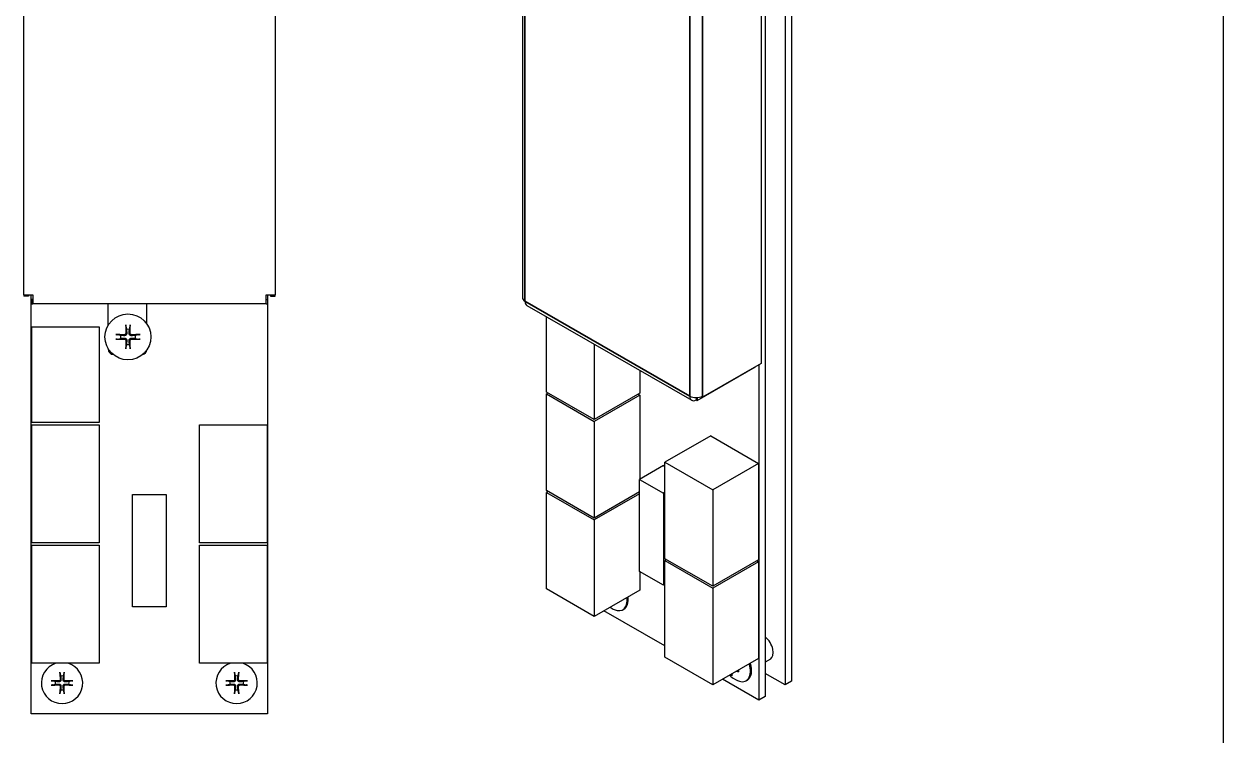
# Model space of a CAD drawing. Header units: millimetres. Extents: x 75184266 to 76346726, y -35850126 to -33679385.
# Drawn here: x 75482780 to 75528203, y -35662461 to -35635504 of the extents above; entities that cross this region are included whole.
import ezdxf

# ---------------------------------------------------------------- set-up
doc = ezdxf.new("R2010")
doc.units = ezdxf.units.MM
doc.header["$LTSCALE"] = 50
doc.header["$MEASUREMENT"] = 0
doc.layers.add('PARKING', color=7, linetype='CONTINUOUS')
doc.layers.add('가시적인 것(ISO)', color=7, linetype='CONTINUOUS', lineweight=25)
doc.layers.add('가시적인 좁은 것(ISO)', color=7, linetype='CONTINUOUS', lineweight=35, true_color=0xc0c0c0)

msp = doc.modelspace()

# ---------------------------------------------------------------- linework, layer by layer
at = {"layer": 'PARKING', "color": 3}
msp.add_line((75528203.1, -35522254.9), (75528203.1, -35756542.3), dxfattribs=at)
at = {"layer": '가시적인 것(ISO)'}
for p, q in [((75511618.2, -35617837.2), (75511618.2, -35660560.6)), ((75511859.5, -35617698.2), (75511859.5, -35660421.7)), ((75510864.1, -35618271.5), (75510864.1, -35660994.9)), ((75482779.7, -35645778), (75482779.7, -35625322.7)), ((75492292.8, -35625322.7), (75492292.8, -35645778)), ((75501659.5, -35629155.4), (75501659.5, -35645878.6)), ((75510703.3, -35631572.5), (75510703.3, -35648377.4)), ((75482779.7, -35645778), (75483120.9, -35645778)), ((75482779.7, -35645778), (75482779.7, -35645828)), ((75482950.3, -35645828), (75482779.7, -35645828)), ((75482950.3, -35645778), (75482950.3, -35645828)), ((75483049.6, -35661658.1), (75483049.6, -35645778)), ((75483120.9, -35645948.6), (75483071, -35645948.6)), ((75483071, -35645948.6), (75483071, -35646119.3)), ((75483120.9, -35645778), (75483120.9, -35646119.3)), ((75491951.5, -35646119.3), (75491951.5, -35645778)), ((75491951.5, -35645778), (75492292.8, -35645778)), ((75491951.5, -35645948.6), (75492001.5, -35645948.6)), ((75492001.5, -35645948.6), (75492001.5, -35646119.3)), ((75492008.2, -35645778), (75492008.2, -35661658.1)), ((75492122.1, -35645778), (75492122.1, -35645828)), ((75492122.1, -35645828), (75492292.8, -35645828)), ((75492292.8, -35645828), (75492292.8, -35645778)), ((75483071, -35646119.3), (75483120.9, -35646119.3)), ((75491951.5, -35646119.3), (75483120.9, -35646119.3)), ((75485971.8, -35646289.9), (75485971.8, -35646119.3)), ((75485971.8, -35646921.2), (75485971.8, -35646289.9)), ((75487436.9, -35646289.9), (75487436.9, -35646119.3)), ((75487436.9, -35646877.3), (75487436.9, -35646289.9)), ((75491951.5, -35646119.3), (75492001.5, -35646119.3)), ((75501830.4, -35646174.3), (75508074.6, -35649770.1)), ((75502568.7, -35649460.6), (75502568.7, -35646599.5)), ((75483071, -35650609.2), (75483071, -35646983.1)), ((75483071, -35646983.1), (75485630.5, -35646983.1)), ((75485630.5, -35646983.1), (75485630.5, -35650609.2)), ((75486435.3, -35647311.1), (75486310.8, -35647284.4)), ((75486635.7, -35646959.5), (75486662.4, -35647084)), ((75486774.3, -35647084), (75486801, -35646959.5)), ((75487125.9, -35647284.4), (75487001.4, -35647311.1)), ((75485971.8, -35647825.7), (75485971.8, -35647812.9)), ((75486310.8, -35647449.7), (75486435.3, -35647423.1)), ((75486662.4, -35647650.1), (75486635.7, -35647774.7)), ((75486801, -35647774.7), (75486774.3, -35647650.1)), ((75487001.4, -35647423.1), (75487125.9, -35647449.7)), ((75504378.6, -35647641.7), (75504378.6, -35650502.8)), ((75506113.1, -35648640.5), (75506113.1, -35649504)), ((75508280.2, -35649773.7), (75510497.3, -35648497)), ((75510703.3, -35648377.4), (75508486.2, -35649654.2)), ((75510497.3, -35648496), (75510497.3, -35648497)), ((75510622.7, -35648423.8), (75510622.7, -35661133.9)), ((75504378.6, -35650502.8), (75502568.7, -35649460.6)), ((75502629.3, -35649495.4), (75502568.7, -35649530.3)), ((75502568.7, -35653192.3), (75502568.7, -35649530.3)), ((75502568.7, -35649530.3), (75504378.6, -35650572.6)), ((75506113.1, -35649504), (75504378.6, -35650502.8)), ((75506113.1, -35649573.7), (75504378.6, -35650572.6)), ((75506052.5, -35649538.9), (75506113.1, -35649573.7)), ((75506113.1, -35649573.7), (75506113.1, -35652760.9)), ((75508244.9, -35649670.9), (75508244.9, -35649753.4)), ((75508280.2, -35649669.8), (75508280.2, -35649773.7)), ((75508448.1, -35649632.2), (75508486.2, -35649654.2)), ((75508486.2, -35649654.2), (75508486.2, -35649613.3)), ((75508244.9, -35649753.4), (75508280.2, -35649773.7)), ((75504378.6, -35650572.6), (75504378.6, -35654234.6)), ((75485630.5, -35650609.2), (75483071, -35650609.2)), ((75483071, -35655173.8), (75483071, -35650694.5)), ((75483071, -35650694.5), (75485630.5, -35650694.5)), ((75485630.5, -35650694.5), (75485630.5, -35655173.8)), ((75489427.2, -35655173.8), (75489427.2, -35650694.5)), ((75489427.2, -35650694.5), (75491986.8, -35650694.5)), ((75491986.8, -35650694.5), (75491986.8, -35655173.8)), ((75508797.8, -35651119.7), (75507063.3, -35652118.6)), ((75508797.8, -35651119.7), (75510607.7, -35652162)), ((75507002.9, -35652248.5), (75506098, -35652769.6)), ((75507002.9, -35652248.5), (75507063.3, -35652283.2)), ((75507063.3, -35655780.6), (75507063.3, -35652118.6)), ((75507063.3, -35652118.6), (75508873.2, -35653160.8)), ((75510607.7, -35652162), (75508873.2, -35653160.8)), ((75510607.7, -35652162), (75510607.7, -35655824)), ((75506098, -35656257.3), (75506098, -35652769.6)), ((75506098, -35652769.6), (75507002.9, -35653290.8)), ((75504378.6, -35654234.6), (75502568.7, -35653192.3)), ((75502629.3, -35653227.2), (75502568.7, -35653262.1)), ((75502568.7, -35656924.1), (75502568.7, -35653262.1)), ((75502568.7, -35653262.1), (75504378.6, -35654304.3)), ((75506098, -35653244.4), (75504378.6, -35654234.6)), ((75506098, -35653314.2), (75504378.6, -35654304.3)), ((75506052.5, -35653270.6), (75506098, -35653296.8)), ((75507063.3, -35653256), (75507002.9, -35653290.8)), ((75507002.9, -35653290.8), (75507002.9, -35656778.4)), ((75508873.2, -35653160.8), (75508873.2, -35656822.8)), ((75486889, -35657605.4), (75486889, -35653339.4)), ((75486889, -35653339.4), (75488168.8, -35653339.4)), ((75488168.8, -35653339.4), (75488168.8, -35657605.4)), ((75504378.6, -35654304.3), (75504378.6, -35657966.3)), ((75485630.5, -35655173.8), (75483071, -35655173.8)), ((75483071, -35659738.4), (75483071, -35655259.1)), ((75483071, -35655259.1), (75485630.5, -35655259.1)), ((75485630.5, -35655259.1), (75485630.5, -35659738.4)), ((75491986.8, -35655173.8), (75489427.2, -35655173.8)), ((75489427.2, -35659738.4), (75489427.2, -35655259.1)), ((75489427.2, -35655259.1), (75491986.8, -35655259.1)), ((75491986.8, -35655259.1), (75491986.8, -35659738.4)), ((75508873.2, -35656822.8), (75507063.3, -35655780.6)), ((75507123.8, -35655815.4), (75507063.3, -35655850.3)), ((75507063.3, -35659512.3), (75507063.3, -35655850.3)), ((75507063.3, -35655850.3), (75508873.2, -35656892.6)), ((75510607.7, -35655824), (75508873.2, -35656822.8)), ((75510607.7, -35655893.8), (75508873.2, -35656892.6)), ((75510547.1, -35655858.9), (75510607.7, -35655893.8)), ((75510607.7, -35655893.8), (75510607.7, -35659555.8)), ((75507002.9, -35656778.4), (75506098, -35656257.3)), ((75506113.1, -35656265.9), (75506113.1, -35656967.5)), ((75504378.6, -35657966.3), (75502568.7, -35656924.1)), ((75507063.3, -35656743.6), (75507002.9, -35656778.4)), ((75508873.2, -35656892.6), (75508873.2, -35660554.6)), ((75506113.1, -35656967.5), (75504378.6, -35657966.3)), ((75488168.8, -35657605.4), (75486889, -35657605.4)), ((75507063.3, -35659084.1), (75504750.4, -35657752.2)), ((75505462.7, -35657709.3), (75505508.3, -35657683)), ((75508873.2, -35660554.6), (75507063.3, -35659512.3)), ((75510607.7, -35659555.8), (75508873.2, -35660554.6)), ((75511054.8, -35659585.9), (75510864.1, -35659695.8)), ((75485630.5, -35659738.4), (75483071, -35659738.4)), ((75491986.8, -35659738.4), (75489427.2, -35659738.4)), ((75511618.2, -35660560.6), (75510864.1, -35660126.4)), ((75510622.7, -35661133.9), (75509245, -35660340.5)), ((75510138.3, -35660401.8), (75510183.9, -35660375.5)), ((75511859.5, -35660421.7), (75511618.2, -35660560.6)), ((75510864.1, -35660994.9), (75510622.7, -35661133.9)), ((75492008.2, -35661658.1), (75483049.6, -35661658.1))]:
    msp.add_line(p, q, dxfattribs=at)
msp.add_circle((75486718.4, -35647367.1), 869.6, dxfattribs=at)
for centre, radius, start, end in [((75486718.4, -35647367.1), 288.5, 168.81171, 191.18829), ((75486718.4, -35647367.1), 288.5, 78.81171, 101.18829), ((75486718.4, -35647367.1), 288.5, 348.81171, 11.18829), ((75486185.1, -35647825.7), 213.3, 180, 264.65604), ((75486718.4, -35647367.1), 288.5, 258.81171, 281.18829), ((75487223.6, -35647825.7), 213.3, 285.11609, 350.42399), ((75505550.5, -35656755.3), 1034.8, 236.61472, 246.66927), ((75484222.8, -35660484.9), 782.9, 107.52217, 72.47783), ((75490835, -35660484.9), 782.9, 107.52217, 72.47783), ((75484222.8, -35660484.9), 262.6, 168.32107, 191.67893), ((75484222.8, -35660484.9), 262.6, 78.32107, 101.67893), ((75484222.8, -35660484.9), 262.6, 348.32107, 11.67893), ((75490835, -35660484.9), 262.6, 168.32107, 191.67893), ((75490835, -35660484.9), 262.6, 78.32107, 101.67893), ((75490835, -35660484.9), 262.6, 348.32107, 11.67893), ((75510226.1, -35659447.8), 1034.8, 225.86357, 246.66927), ((75484222.8, -35660484.9), 262.6, 258.32107, 281.67893), ((75490835, -35660484.9), 262.6, 258.32107, 281.67893)]:
    msp.add_arc(centre, radius, start, end, dxfattribs=at)
for centre, major_axis, ratio, start_param, end_param in [((75502000.7, -35645878.6), (-341.3, 0), 0.5758617, 0, 0.7853982), ((75502000.7, -35645878.6), (-170.3, -295.7), 0.5780931, 5.4958534, 6.2831853), ((75486739.4, -35647366.4), (39.4, -1142.3), 0.0871557, 4.2982339, 4.5842687), ((75486697.3, -35647366.4), (39.4, 1142.3), 0.0871557, 4.8405092, 5.126544), ((75486717.6, -35647388.2), (-1142.3, 39.4), 0.0871557, 4.8405092, 5.126544), ((75486719.1, -35647388.2), (-1142.3, -39.4), 0.0871557, 4.2982339, 4.5842687), ((75486717.6, -35647346), (1142.3, 39.4), 0.0871557, 4.2982339, 4.5842687), ((75486739.4, -35647367.8), (-39.4, -1142.3), 0.0871557, 4.8405092, 5.126544), ((75486697.3, -35647367.8), (-39.4, 1142.3), 0.0871557, 4.2982339, 4.5842687), ((75486719.1, -35647346), (1142.3, -39.4), 0.0871557, 4.8405092, 5.126544), ((75508244.9, -35649474.3), (-170.3, -295.7), 0.5780931, 5.4958534, 7.0666498), ((75508244.9, -35649474.3), (-341.3, 0), 0.5758617, 0.7853982, 2.3561945), ((75505072, -35657030.9), (390.7, -678.4), 0.5780931, 5.6241051, 7.218617), ((75505117.6, -35657004.6), (390.7, -678.4), 0.5780931, 0, 0.9354317), ((75510788.6, -35659123.8), (266.1, -462.1), 0.5780931, 0, 2.1567703), ((75484243.9, -35660483.9), (49.9, -1033.4), 0.0871557, 4.2999863, 4.5846823), ((75484201.7, -35660483.9), (49.9, 1033.4), 0.0871557, 4.8400956, 5.1247917), ((75490856.1, -35660483.9), (49.9, -1033.4), 0.0871557, 4.2999863, 4.5846823), ((75490813.9, -35660483.9), (49.9, 1033.4), 0.0871557, 4.8400956, 5.1247917), ((75510225.5, -35659431.7), (1033.9, 37.7), 0.6511423, 4.2224769, 4.3148554), ((75509747.6, -35659723.3), (390.7, -678.4), 0.5780931, 5.6241051, 7.482785), ((75509793.2, -35659697.1), (390.7, -678.4), 0.5780931, 0, 1.1995997), ((75484221.7, -35660506), (-1033.4, 49.9), 0.0871557, 4.8400956, 5.1247917), ((75484221.7, -35660463.8), (1033.4, 49.9), 0.0871557, 4.2999863, 4.5846823), ((75484223.8, -35660506), (-1033.4, -49.9), 0.0871557, 4.2999863, 4.5846823), ((75484223.8, -35660463.8), (1033.4, -49.9), 0.0871557, 4.8400956, 5.1247917), ((75490834, -35660506), (-1033.4, 49.9), 0.0871557, 4.8400956, 5.1247917), ((75490834, -35660463.8), (1033.4, 49.9), 0.0871557, 4.2999863, 4.5846823), ((75490836, -35660506), (-1033.4, -49.9), 0.0871557, 4.2999863, 4.5846823), ((75490836, -35660463.8), (1033.4, -49.9), 0.0871557, 4.8400956, 5.1247917), ((75510209.9, -35659440.8), (410.1, 949.8), 0.5524873, 2.606257, 2.6995679), ((75484243.9, -35660485.9), (-49.9, -1033.4), 0.0871557, 4.8400956, 5.1247917), ((75484201.7, -35660485.9), (-49.9, 1033.4), 0.0871557, 4.2999863, 4.5846823), ((75490856.1, -35660485.9), (-49.9, -1033.4), 0.0871557, 4.8400956, 5.1247917), ((75490813.9, -35660485.9), (-49.9, 1033.4), 0.0871557, 4.2999863, 4.5846823)]:
    msp.add_ellipse(centre, major_axis=major_axis, ratio=ratio, start_param=start_param, end_param=end_param, dxfattribs=at)
for points, knots in [([(75486635.7, -35646959.5), (75486635.3, -35646957.7), (75486634.9, -35646955.2), (75486634.2, -35646949.2), (75486633.8, -35646944.5), (75486633.2, -35646935.8), (75486632.9, -35646930.2), (75486632.5, -35646920.7), (75486632.4, -35646915.1), (75486632.5, -35646910.4), (75486632.5, -35646910.1), (75486632.5, -35646909.8)], [0.06085328, 0.06085328, 0.06085328, 0.06085328, 0.066202738, 0.066202738, 0.072808759, 0.072808759, 0.079490277, 0.079490277, 0.086176705, 0.086176705, 0.086637259, 0.086637259, 0.086637259, 0.086637259]), ([(75486804.3, -35646909.8), (75486804.3, -35646910.1), (75486804.3, -35646910.4), (75486804.3, -35646915.1), (75486804.2, -35646920.7), (75486803.8, -35646930.2), (75486803.6, -35646935.8), (75486802.9, -35646944.5), (75486802.5, -35646949.2), (75486801.8, -35646955.2), (75486801.4, -35646957.7), (75486801, -35646959.5)], [0.019492868, 0.019492868, 0.019492868, 0.019492868, 0.019953422, 0.019953422, 0.026639849, 0.026639849, 0.033321368, 0.033321368, 0.039927389, 0.039927389, 0.045276847, 0.045276847, 0.045276847, 0.045276847]), ([(75486261.1, -35647281.2), (75486261.4, -35647281.2), (75486261.7, -35647281.2), (75486266.4, -35647281.2), (75486272, -35647281.3), (75486281.5, -35647281.6), (75486287.1, -35647281.9), (75486295.8, -35647282.5), (75486300.5, -35647282.9), (75486306.4, -35647283.7), (75486309, -35647284.1), (75486310.8, -35647284.4)], [0.019492868, 0.019492868, 0.019492868, 0.019492868, 0.019953422, 0.019953422, 0.026639849, 0.026639849, 0.033321368, 0.033321368, 0.039927389, 0.039927389, 0.045276847, 0.045276847, 0.045276847, 0.045276847]), ([(75486673.5, -35647222.5), (75486674.4, -35647233.4), (75486673.3, -35647244.9), (75486668.6, -35647262), (75486665.6, -35647269.5), (75486657.6, -35647283.6), (75486652.5, -35647290.2), (75486641.5, -35647301.2), (75486634.8, -35647306.3), (75486620.7, -35647314.4), (75486613.3, -35647317.3), (75486596.1, -35647322), (75486584.7, -35647323.1), (75486573.8, -35647322.3)], [0.196251609, 0.196251609, 0.196251609, 0.196251609, 0.21235671, 0.21235671, 0.223314584, 0.223314584, 0.234272459, 0.234272459, 0.245230334, 0.245230334, 0.256188208, 0.256188208, 0.272293309, 0.272293309, 0.272293309, 0.272293309]), ([(75486573.8, -35647411.9), (75486584.7, -35647411), (75486596.1, -35647412.2), (75486613.3, -35647416.8), (75486620.7, -35647419.8), (75486634.8, -35647427.8), (75486641.5, -35647432.9), (75486652.5, -35647444), (75486657.6, -35647450.6), (75486665.6, -35647464.7), (75486668.6, -35647472.2), (75486673.3, -35647489.3), (75486674.4, -35647500.7), (75486673.5, -35647511.7)], [0.196251609, 0.196251609, 0.196251609, 0.196251609, 0.21235671, 0.21235671, 0.223314584, 0.223314584, 0.234272459, 0.234272459, 0.245230334, 0.245230334, 0.256188208, 0.256188208, 0.272293309, 0.272293309, 0.272293309, 0.272293309]), ([(75486635.7, -35647223.8), (75486635.8, -35647231.1), (75486634.6, -35647239), (75486629, -35647253.5), (75486624.8, -35647260.3), (75486614.7, -35647271), (75486608.3, -35647275.7), (75486594.1, -35647282.2), (75486586.4, -35647284), (75486577.8, -35647284.4), (75486576.4, -35647284.4), (75486575.1, -35647284.4)], [0, 0, 0, 0, 0.010349363, 0.010349363, 0.020698727, 0.020698727, 0.031031719, 0.031031719, 0.041364712, 0.041364712, 0.043250118, 0.043250118, 0.043250118, 0.043250118]), ([(75486862.9, -35647322.3), (75486852, -35647323.1), (75486840.6, -35647322), (75486823.4, -35647317.3), (75486816, -35647314.4), (75486801.9, -35647306.3), (75486795.2, -35647301.2), (75486784.2, -35647290.2), (75486779.1, -35647283.6), (75486771.1, -35647269.5), (75486768.1, -35647262), (75486763.4, -35647244.9), (75486762.3, -35647233.4), (75486763.2, -35647222.5)], [0.196251609, 0.196251609, 0.196251609, 0.196251609, 0.21235671, 0.21235671, 0.223314584, 0.223314584, 0.234272459, 0.234272459, 0.245230334, 0.245230334, 0.256188208, 0.256188208, 0.272293309, 0.272293309, 0.272293309, 0.272293309]), ([(75486763.2, -35647511.7), (75486762.3, -35647500.7), (75486763.4, -35647489.3), (75486768.1, -35647472.2), (75486771.1, -35647464.7), (75486779.1, -35647450.6), (75486784.2, -35647444), (75486795.2, -35647432.9), (75486801.9, -35647427.8), (75486816, -35647419.8), (75486823.4, -35647416.8), (75486840.6, -35647412.2), (75486852, -35647411), (75486862.9, -35647411.9)], [0.196251609, 0.196251609, 0.196251609, 0.196251609, 0.21235671, 0.21235671, 0.223314584, 0.223314584, 0.234272459, 0.234272459, 0.245230334, 0.245230334, 0.256188208, 0.256188208, 0.272293309, 0.272293309, 0.272293309, 0.272293309]), ([(75486861.6, -35647284.4), (75486854.3, -35647284.6), (75486846.5, -35647283.3), (75486831.9, -35647277.8), (75486825.2, -35647273.5), (75486814.4, -35647263.4), (75486809.7, -35647257), (75486803.2, -35647242.9), (75486801.4, -35647235.1), (75486801, -35647226.5), (75486801, -35647225.2), (75486801, -35647223.8)], [0, 0, 0, 0, 0.010349363, 0.010349363, 0.020698727, 0.020698727, 0.031031719, 0.031031719, 0.041364712, 0.041364712, 0.043250118, 0.043250118, 0.043250118, 0.043250118]), ([(75487125.9, -35647284.4), (75487127.7, -35647284.1), (75487130.3, -35647283.7), (75487136.2, -35647282.9), (75487140.9, -35647282.5), (75487149.6, -35647281.9), (75487155.2, -35647281.6), (75487164.7, -35647281.3), (75487170.3, -35647281.2), (75487175, -35647281.2), (75487175.3, -35647281.2), (75487175.6, -35647281.2)], [0.06085328, 0.06085328, 0.06085328, 0.06085328, 0.066202738, 0.066202738, 0.072808759, 0.072808759, 0.079490277, 0.079490277, 0.086176705, 0.086176705, 0.086637259, 0.086637259, 0.086637259, 0.086637259]), ([(75486310.8, -35647449.7), (75486309, -35647450.1), (75486306.4, -35647450.5), (75486300.5, -35647451.2), (75486295.8, -35647451.7), (75486287.1, -35647452.3), (75486281.5, -35647452.6), (75486272, -35647452.9), (75486266.4, -35647453), (75486261.7, -35647453), (75486261.4, -35647453), (75486261.1, -35647453)], [0.06085328, 0.06085328, 0.06085328, 0.06085328, 0.066202738, 0.066202738, 0.072808759, 0.072808759, 0.079490277, 0.079490277, 0.086176705, 0.086176705, 0.086637259, 0.086637259, 0.086637259, 0.086637259]), ([(75486575.1, -35647449.8), (75486582.4, -35647449.6), (75486590.2, -35647450.9), (75486604.8, -35647456.4), (75486611.5, -35647460.7), (75486622.3, -35647470.7), (75486627, -35647477.1), (75486633.5, -35647491.3), (75486635.3, -35647499), (75486635.7, -35647507.6), (75486635.7, -35647509), (75486635.7, -35647510.4)], [0, 0, 0, 0, 0.010349363, 0.010349363, 0.020698727, 0.020698727, 0.031031719, 0.031031719, 0.041364712, 0.041364712, 0.043250118, 0.043250118, 0.043250118, 0.043250118]), ([(75486632.5, -35647824.3), (75486632.5, -35647824), (75486632.5, -35647823.7), (75486632.4, -35647819), (75486632.5, -35647813.4), (75486632.9, -35647803.9), (75486633.2, -35647798.3), (75486633.8, -35647789.6), (75486634.2, -35647785), (75486634.9, -35647779), (75486635.3, -35647776.4), (75486635.7, -35647774.7)], [0.019492868, 0.019492868, 0.019492868, 0.019492868, 0.019953422, 0.019953422, 0.026639849, 0.026639849, 0.033321368, 0.033321368, 0.039927389, 0.039927389, 0.045276847, 0.045276847, 0.045276847, 0.045276847]), ([(75486801, -35647510.4), (75486800.9, -35647503.1), (75486802.1, -35647495.2), (75486807.7, -35647480.6), (75486812, -35647473.9), (75486822, -35647463.2), (75486828.4, -35647458.4), (75486842.6, -35647451.9), (75486850.3, -35647450.1), (75486858.9, -35647449.8), (75486860.3, -35647449.7), (75486861.6, -35647449.8)], [0, 0, 0, 0, 0.010349363, 0.010349363, 0.020698727, 0.020698727, 0.031031719, 0.031031719, 0.041364712, 0.041364712, 0.043250118, 0.043250118, 0.043250118, 0.043250118]), ([(75486801, -35647774.7), (75486801.4, -35647776.4), (75486801.8, -35647779), (75486802.5, -35647785), (75486802.9, -35647789.6), (75486803.6, -35647798.3), (75486803.8, -35647803.9), (75486804.2, -35647813.4), (75486804.3, -35647819), (75486804.3, -35647823.7), (75486804.3, -35647824), (75486804.3, -35647824.3)], [0.06085328, 0.06085328, 0.06085328, 0.06085328, 0.066202738, 0.066202738, 0.072808759, 0.072808759, 0.079490277, 0.079490277, 0.086176705, 0.086176705, 0.086637259, 0.086637259, 0.086637259, 0.086637259]), ([(75487175.6, -35647453), (75487175.3, -35647453), (75487175, -35647453), (75487170.3, -35647453), (75487164.7, -35647452.9), (75487155.2, -35647452.6), (75487149.6, -35647452.3), (75487140.9, -35647451.7), (75487136.2, -35647451.2), (75487130.3, -35647450.5), (75487127.7, -35647450.1), (75487125.9, -35647449.7)], [0.019492868, 0.019492868, 0.019492868, 0.019492868, 0.019953422, 0.019953422, 0.026639849, 0.026639849, 0.033321368, 0.033321368, 0.039927389, 0.039927389, 0.045276847, 0.045276847, 0.045276847, 0.045276847]), ([(75484145.1, -35660120.4), (75484144.7, -35660118.7), (75484144.3, -35660116.3), (75484143.5, -35660110.7), (75484143.1, -35660106.3), (75484142.4, -35660098.1), (75484142, -35660092.9), (75484141.6, -35660083.9), (75484141.4, -35660078.6), (75484141.4, -35660074.2), (75484141.4, -35660074), (75484141.4, -35660073.7)], [0.057359934, 0.057359934, 0.057359934, 0.057359934, 0.06240527, 0.06240527, 0.068631844, 0.068631844, 0.074926552, 0.074926552, 0.081225734, 0.081225734, 0.081626533, 0.081626533, 0.081626533, 0.081626533]), ([(75484304.2, -35660073.7), (75484304.2, -35660074), (75484304.2, -35660074.2), (75484304.1, -35660078.6), (75484303.9, -35660083.9), (75484303.5, -35660092.9), (75484303.2, -35660098.1), (75484302.5, -35660106.3), (75484302, -35660110.7), (75484301.2, -35660116.3), (75484300.8, -35660118.7), (75484300.4, -35660120.4)], [0.018406939, 0.018406939, 0.018406939, 0.018406939, 0.018807738, 0.018807738, 0.02510692, 0.02510692, 0.031401628, 0.031401628, 0.037628202, 0.037628202, 0.042673538, 0.042673538, 0.042673538, 0.042673538]), ([(75490757.3, -35660120.4), (75490757, -35660118.7), (75490756.5, -35660116.3), (75490755.8, -35660110.7), (75490755.3, -35660106.3), (75490754.6, -35660098.1), (75490754.3, -35660092.9), (75490753.8, -35660083.9), (75490753.7, -35660078.6), (75490753.6, -35660074.2), (75490753.6, -35660074), (75490753.6, -35660073.7)], [0.057359934, 0.057359934, 0.057359934, 0.057359934, 0.06240527, 0.06240527, 0.068631844, 0.068631844, 0.074926552, 0.074926552, 0.081225734, 0.081225734, 0.081626533, 0.081626533, 0.081626533, 0.081626533]), ([(75490916.4, -35660073.7), (75490916.4, -35660074), (75490916.4, -35660074.2), (75490916.4, -35660078.6), (75490916.2, -35660083.9), (75490915.8, -35660092.9), (75490915.4, -35660098.1), (75490914.7, -35660106.3), (75490914.3, -35660110.7), (75490913.5, -35660116.3), (75490913.1, -35660118.7), (75490912.7, -35660120.4)], [0.018406939, 0.018406939, 0.018406939, 0.018406939, 0.018807738, 0.018807738, 0.02510692, 0.02510692, 0.031401628, 0.031401628, 0.037628202, 0.037628202, 0.042673538, 0.042673538, 0.042673538, 0.042673538]), ([(75509847.9, -35660067), (75509847.6, -35660067), (75509847.4, -35660066.9), (75509843, -35660065.8), (75509838.5, -35660063.9), (75509832.2, -35660059.9), (75509829.2, -35660057.1), (75509825.8, -35660051.8), (75509824.8, -35660048.4), (75509824.8, -35660044.6), (75509824.9, -35660043.6), (75509825.1, -35660042.6)], [0.018406939, 0.018406939, 0.018406939, 0.018406939, 0.018807738, 0.018807738, 0.02510692, 0.02510692, 0.031401628, 0.031401628, 0.037628202, 0.037628202, 0.039666143, 0.039666143, 0.039666143, 0.039666143]), ([(75509830.1, -35660003.5), (75509829.8, -35660009.4), (75509829.3, -35660015.1), (75509827.7, -35660028.3), (75509826.6, -35660035.6), (75509825.1, -35660042.6)], [3.20633049, 3.20633049, 3.20633049, 3.20633049, 3.2676371, 3.2676371, 3.35134394, 3.35134394, 3.35134394, 3.35134394]), ([(75483811.5, -35660403.5), (75483811.8, -35660403.5), (75483812.1, -35660403.5), (75483816.5, -35660403.6), (75483821.8, -35660403.8), (75483830.7, -35660404.2), (75483836, -35660404.5), (75483844.2, -35660405.2), (75483848.5, -35660405.7), (75483854.2, -35660406.5), (75483856.6, -35660406.9), (75483858.2, -35660407.2)], [0.018406939, 0.018406939, 0.018406939, 0.018406939, 0.018807738, 0.018807738, 0.02510692, 0.02510692, 0.031401628, 0.031401628, 0.037628202, 0.037628202, 0.042673538, 0.042673538, 0.042673538, 0.042673538]), ([(75483858.2, -35660562.6), (75483856.6, -35660563), (75483854.2, -35660563.4), (75483848.5, -35660564.2), (75483844.2, -35660564.6), (75483836, -35660565.3), (75483830.7, -35660565.7), (75483821.8, -35660566.1), (75483816.5, -35660566.3), (75483812.1, -35660566.3), (75483811.8, -35660566.3), (75483811.5, -35660566.3)], [0.057359934, 0.057359934, 0.057359934, 0.057359934, 0.06240527, 0.06240527, 0.068631844, 0.068631844, 0.074926552, 0.074926552, 0.081225734, 0.081225734, 0.081626533, 0.081626533, 0.081626533, 0.081626533]), ([(75484181.6, -35660355), (75484182.6, -35660364.9), (75484181.6, -35660375.3), (75484177.5, -35660390.6), (75484174.9, -35660397.3), (75484167.8, -35660409.8), (75484163.3, -35660415.7), (75484153.5, -35660425.4), (75484147.6, -35660429.9), (75484135.1, -35660437), (75484128.5, -35660439.6), (75484113.1, -35660443.8), (75484102.7, -35660444.7), (75484092.8, -35660443.8)], [0.171727068, 0.171727068, 0.171727068, 0.171727068, 0.18630715, 0.18630715, 0.196016395, 0.196016395, 0.205725639, 0.205725639, 0.215434884, 0.215434884, 0.225144128, 0.225144128, 0.23972421, 0.23972421, 0.23972421, 0.23972421]), ([(75484092.8, -35660526.1), (75484102.7, -35660525.1), (75484113.1, -35660526.1), (75484128.5, -35660530.2), (75484135.1, -35660532.8), (75484147.6, -35660539.9), (75484153.5, -35660544.4), (75484163.3, -35660554.2), (75484167.8, -35660560.1), (75484174.9, -35660572.6), (75484177.5, -35660579.2), (75484181.6, -35660594.6), (75484182.6, -35660605), (75484181.6, -35660614.9)], [0.171727068, 0.171727068, 0.171727068, 0.171727068, 0.18630715, 0.18630715, 0.196016395, 0.196016395, 0.205725639, 0.205725639, 0.215434884, 0.215434884, 0.225144128, 0.225144128, 0.23972421, 0.23972421, 0.23972421, 0.23972421]), ([(75484148.2, -35660356.6), (75484148.4, -35660363), (75484147.4, -35660369.9), (75484142.7, -35660382.7), (75484139.1, -35660388.7), (75484130.4, -35660398.2), (75484124.8, -35660402.4), (75484112.5, -35660408.3), (75484105.8, -35660409.9), (75484097.8, -35660410.4), (75484096.1, -35660410.4), (75484094.4, -35660410.3)], [0, 0, 0, 0, 0.009064486, 0.009064486, 0.018128973, 0.018128973, 0.027173959, 0.027173959, 0.036218944, 0.036218944, 0.038519937, 0.038519937, 0.038519937, 0.038519937]), ([(75484094.4, -35660559.5), (75484100.8, -35660559.3), (75484107.7, -35660560.3), (75484120.6, -35660565), (75484126.5, -35660568.6), (75484136, -35660577.3), (75484140.2, -35660582.9), (75484146.1, -35660595.2), (75484147.8, -35660601.9), (75484148.2, -35660609.9), (75484148.2, -35660611.6), (75484148.2, -35660613.2)], [0, 0, 0, 0, 0.009064486, 0.009064486, 0.018128973, 0.018128973, 0.027173959, 0.027173959, 0.036218944, 0.036218944, 0.038519937, 0.038519937, 0.038519937, 0.038519937]), ([(75484352.7, -35660443.8), (75484342.8, -35660444.7), (75484332.4, -35660443.8), (75484317, -35660439.6), (75484310.4, -35660437), (75484297.9, -35660429.9), (75484292, -35660425.4), (75484282.3, -35660415.7), (75484277.8, -35660409.8), (75484270.7, -35660397.3), (75484268.1, -35660390.6), (75484263.9, -35660375.3), (75484263, -35660364.9), (75484263.9, -35660355)], [0.171727068, 0.171727068, 0.171727068, 0.171727068, 0.18630715, 0.18630715, 0.196016395, 0.196016395, 0.205725639, 0.205725639, 0.215434884, 0.215434884, 0.225144128, 0.225144128, 0.23972421, 0.23972421, 0.23972421, 0.23972421]), ([(75484263.9, -35660614.9), (75484263, -35660605), (75484263.9, -35660594.6), (75484268.1, -35660579.2), (75484270.7, -35660572.6), (75484277.8, -35660560.1), (75484282.3, -35660554.2), (75484292, -35660544.4), (75484297.9, -35660539.9), (75484310.4, -35660532.8), (75484317, -35660530.2), (75484332.4, -35660526.1), (75484342.8, -35660525.1), (75484352.7, -35660526.1)], [0.171727068, 0.171727068, 0.171727068, 0.171727068, 0.18630715, 0.18630715, 0.196016395, 0.196016395, 0.205725639, 0.205725639, 0.215434884, 0.215434884, 0.225144128, 0.225144128, 0.23972421, 0.23972421, 0.23972421, 0.23972421]), ([(75484297.4, -35660613.2), (75484297.1, -35660606.9), (75484298.1, -35660600), (75484302.8, -35660587.1), (75484306.5, -35660581.2), (75484315.1, -35660571.7), (75484320.7, -35660567.5), (75484333, -35660561.6), (75484339.8, -35660559.9), (75484347.8, -35660559.5), (75484349.4, -35660559.5), (75484351.1, -35660559.5)], [0, 0, 0, 0, 0.009064486, 0.009064486, 0.018128973, 0.018128973, 0.027173959, 0.027173959, 0.036218944, 0.036218944, 0.038519937, 0.038519937, 0.038519937, 0.038519937]), ([(75484351.1, -35660410.3), (75484344.7, -35660410.6), (75484337.8, -35660409.6), (75484325, -35660404.9), (75484319, -35660401.2), (75484309.5, -35660392.6), (75484305.3, -35660387), (75484299.4, -35660374.7), (75484297.8, -35660367.9), (75484297.3, -35660359.9), (75484297.3, -35660358.3), (75484297.4, -35660356.6)], [0, 0, 0, 0, 0.009064486, 0.009064486, 0.018128973, 0.018128973, 0.027173959, 0.027173959, 0.036218944, 0.036218944, 0.038519937, 0.038519937, 0.038519937, 0.038519937]), ([(75484587.3, -35660407.2), (75484588.9, -35660406.9), (75484591.4, -35660406.5), (75484597, -35660405.7), (75484601.4, -35660405.2), (75484609.6, -35660404.5), (75484614.8, -35660404.2), (75484623.8, -35660403.8), (75484629, -35660403.6), (75484633.5, -35660403.5), (75484633.7, -35660403.5), (75484634, -35660403.5)], [0.057359934, 0.057359934, 0.057359934, 0.057359934, 0.06240527, 0.06240527, 0.068631844, 0.068631844, 0.074926552, 0.074926552, 0.081225734, 0.081225734, 0.081626533, 0.081626533, 0.081626533, 0.081626533]), ([(75484634, -35660566.3), (75484633.7, -35660566.3), (75484633.5, -35660566.3), (75484629, -35660566.3), (75484623.8, -35660566.1), (75484614.8, -35660565.7), (75484609.6, -35660565.3), (75484601.4, -35660564.6), (75484597, -35660564.2), (75484591.4, -35660563.4), (75484588.9, -35660563), (75484587.3, -35660562.6)], [0.018406939, 0.018406939, 0.018406939, 0.018406939, 0.018807738, 0.018807738, 0.02510692, 0.02510692, 0.031401628, 0.031401628, 0.037628202, 0.037628202, 0.042673538, 0.042673538, 0.042673538, 0.042673538]), ([(75490423.8, -35660403.5), (75490424.1, -35660403.5), (75490424.3, -35660403.5), (75490428.7, -35660403.6), (75490434, -35660403.8), (75490442.9, -35660404.2), (75490448.2, -35660404.5), (75490456.4, -35660405.2), (75490460.8, -35660405.7), (75490466.4, -35660406.5), (75490468.8, -35660406.9), (75490470.5, -35660407.2)], [0.018406939, 0.018406939, 0.018406939, 0.018406939, 0.018807738, 0.018807738, 0.02510692, 0.02510692, 0.031401628, 0.031401628, 0.037628202, 0.037628202, 0.042673538, 0.042673538, 0.042673538, 0.042673538]), ([(75490470.5, -35660562.6), (75490468.8, -35660563), (75490466.4, -35660563.4), (75490460.8, -35660564.2), (75490456.4, -35660564.6), (75490448.2, -35660565.3), (75490442.9, -35660565.7), (75490434, -35660566.1), (75490428.7, -35660566.3), (75490424.3, -35660566.3), (75490424.1, -35660566.3), (75490423.8, -35660566.3)], [0.057359934, 0.057359934, 0.057359934, 0.057359934, 0.06240527, 0.06240527, 0.068631844, 0.068631844, 0.074926552, 0.074926552, 0.081225734, 0.081225734, 0.081626533, 0.081626533, 0.081626533, 0.081626533]), ([(75490793.9, -35660355), (75490794.8, -35660364.9), (75490793.9, -35660375.3), (75490789.7, -35660390.6), (75490787.1, -35660397.3), (75490780, -35660409.8), (75490775.5, -35660415.7), (75490765.7, -35660425.4), (75490759.9, -35660429.9), (75490747.4, -35660437), (75490740.7, -35660439.6), (75490725.3, -35660443.8), (75490715, -35660444.7), (75490705.1, -35660443.8)], [0.171727068, 0.171727068, 0.171727068, 0.171727068, 0.18630715, 0.18630715, 0.196016395, 0.196016395, 0.205725639, 0.205725639, 0.215434884, 0.215434884, 0.225144128, 0.225144128, 0.23972421, 0.23972421, 0.23972421, 0.23972421]), ([(75490705.1, -35660526.1), (75490715, -35660525.1), (75490725.3, -35660526.1), (75490740.7, -35660530.2), (75490747.4, -35660532.8), (75490759.9, -35660539.9), (75490765.7, -35660544.4), (75490775.5, -35660554.2), (75490780, -35660560.1), (75490787.1, -35660572.6), (75490789.7, -35660579.2), (75490793.9, -35660594.6), (75490794.8, -35660605), (75490793.9, -35660614.9)], [0.171727068, 0.171727068, 0.171727068, 0.171727068, 0.18630715, 0.18630715, 0.196016395, 0.196016395, 0.205725639, 0.205725639, 0.215434884, 0.215434884, 0.225144128, 0.225144128, 0.23972421, 0.23972421, 0.23972421, 0.23972421]), ([(75490760.4, -35660356.6), (75490760.7, -35660363), (75490759.7, -35660369.9), (75490755, -35660382.7), (75490751.3, -35660388.7), (75490742.6, -35660398.2), (75490737.1, -35660402.4), (75490724.8, -35660408.3), (75490718, -35660409.9), (75490710, -35660410.4), (75490708.4, -35660410.4), (75490706.7, -35660410.3)], [0, 0, 0, 0, 0.009064486, 0.009064486, 0.018128973, 0.018128973, 0.027173959, 0.027173959, 0.036218944, 0.036218944, 0.038519937, 0.038519937, 0.038519937, 0.038519937]), ([(75490706.7, -35660559.5), (75490713.1, -35660559.3), (75490720, -35660560.3), (75490732.8, -35660565), (75490738.7, -35660568.6), (75490748.3, -35660577.3), (75490752.5, -35660582.9), (75490758.4, -35660595.2), (75490760, -35660601.9), (75490760.5, -35660609.9), (75490760.5, -35660611.6), (75490760.4, -35660613.2)], [0, 0, 0, 0, 0.009064486, 0.009064486, 0.018128973, 0.018128973, 0.027173959, 0.027173959, 0.036218944, 0.036218944, 0.038519937, 0.038519937, 0.038519937, 0.038519937]), ([(75490964.9, -35660443.8), (75490955.1, -35660444.7), (75490944.7, -35660443.8), (75490929.3, -35660439.6), (75490922.7, -35660437), (75490910.2, -35660429.9), (75490904.3, -35660425.4), (75490894.5, -35660415.7), (75490890, -35660409.8), (75490882.9, -35660397.3), (75490880.3, -35660390.6), (75490876.2, -35660375.3), (75490875.2, -35660364.9), (75490876.2, -35660355)], [0.171727068, 0.171727068, 0.171727068, 0.171727068, 0.18630715, 0.18630715, 0.196016395, 0.196016395, 0.205725639, 0.205725639, 0.215434884, 0.215434884, 0.225144128, 0.225144128, 0.23972421, 0.23972421, 0.23972421, 0.23972421]), ([(75490876.2, -35660614.9), (75490875.2, -35660605), (75490876.2, -35660594.6), (75490880.3, -35660579.2), (75490882.9, -35660572.6), (75490890, -35660560.1), (75490894.5, -35660554.2), (75490904.3, -35660544.4), (75490910.2, -35660539.9), (75490922.7, -35660532.8), (75490929.3, -35660530.2), (75490944.7, -35660526.1), (75490955.1, -35660525.1), (75490964.9, -35660526.1)], [0.171727068, 0.171727068, 0.171727068, 0.171727068, 0.18630715, 0.18630715, 0.196016395, 0.196016395, 0.205725639, 0.205725639, 0.215434884, 0.215434884, 0.225144128, 0.225144128, 0.23972421, 0.23972421, 0.23972421, 0.23972421]), ([(75490909.6, -35660613.2), (75490909.4, -35660606.9), (75490910.4, -35660600), (75490915, -35660587.1), (75490918.7, -35660581.2), (75490927.4, -35660571.7), (75490932.9, -35660567.5), (75490945.3, -35660561.6), (75490952, -35660559.9), (75490960, -35660559.5), (75490961.7, -35660559.5), (75490963.3, -35660559.5)], [0, 0, 0, 0, 0.009064486, 0.009064486, 0.018128973, 0.018128973, 0.027173959, 0.027173959, 0.036218944, 0.036218944, 0.038519937, 0.038519937, 0.038519937, 0.038519937]), ([(75490963.3, -35660410.3), (75490956.9, -35660410.6), (75490950.1, -35660409.6), (75490937.2, -35660404.9), (75490931.3, -35660401.2), (75490921.8, -35660392.6), (75490917.5, -35660387), (75490911.7, -35660374.7), (75490910, -35660367.9), (75490909.6, -35660359.9), (75490909.5, -35660358.3), (75490909.6, -35660356.6)], [0, 0, 0, 0, 0.009064486, 0.009064486, 0.018128973, 0.018128973, 0.027173959, 0.027173959, 0.036218944, 0.036218944, 0.038519937, 0.038519937, 0.038519937, 0.038519937]), ([(75491199.5, -35660407.2), (75491201.2, -35660406.9), (75491203.6, -35660406.5), (75491209.2, -35660405.7), (75491213.6, -35660405.2), (75491221.8, -35660404.5), (75491227.1, -35660404.2), (75491236, -35660403.8), (75491241.3, -35660403.6), (75491245.7, -35660403.5), (75491246, -35660403.5), (75491246.2, -35660403.5)], [0.057359934, 0.057359934, 0.057359934, 0.057359934, 0.06240527, 0.06240527, 0.068631844, 0.068631844, 0.074926552, 0.074926552, 0.081225734, 0.081225734, 0.081626533, 0.081626533, 0.081626533, 0.081626533]), ([(75491246.2, -35660566.3), (75491246, -35660566.3), (75491245.7, -35660566.3), (75491241.3, -35660566.3), (75491236, -35660566.1), (75491227.1, -35660565.7), (75491221.8, -35660565.3), (75491213.6, -35660564.6), (75491209.2, -35660564.2), (75491203.6, -35660563.4), (75491201.2, -35660563), (75491199.5, -35660562.6)], [0.018406939, 0.018406939, 0.018406939, 0.018406939, 0.018807738, 0.018807738, 0.02510692, 0.02510692, 0.031401628, 0.031401628, 0.037628202, 0.037628202, 0.042673538, 0.042673538, 0.042673538, 0.042673538]), ([(75484141.4, -35660896.2), (75484141.4, -35660895.9), (75484141.4, -35660895.6), (75484141.4, -35660891.2), (75484141.6, -35660885.9), (75484142, -35660877), (75484142.4, -35660871.7), (75484143.1, -35660863.5), (75484143.5, -35660859.1), (75484144.3, -35660853.5), (75484144.7, -35660851.1), (75484145.1, -35660849.5)], [0.018406939, 0.018406939, 0.018406939, 0.018406939, 0.018807738, 0.018807738, 0.02510692, 0.02510692, 0.031401628, 0.031401628, 0.037628202, 0.037628202, 0.042673538, 0.042673538, 0.042673538, 0.042673538]), ([(75484300.4, -35660849.5), (75484300.8, -35660851.1), (75484301.2, -35660853.5), (75484302, -35660859.1), (75484302.5, -35660863.5), (75484303.2, -35660871.7), (75484303.5, -35660877), (75484303.9, -35660885.9), (75484304.1, -35660891.2), (75484304.2, -35660895.6), (75484304.2, -35660895.9), (75484304.2, -35660896.2)], [0.057359934, 0.057359934, 0.057359934, 0.057359934, 0.06240527, 0.06240527, 0.068631844, 0.068631844, 0.074926552, 0.074926552, 0.081225734, 0.081225734, 0.081626533, 0.081626533, 0.081626533, 0.081626533]), ([(75490753.6, -35660896.2), (75490753.6, -35660895.9), (75490753.6, -35660895.6), (75490753.7, -35660891.2), (75490753.8, -35660885.9), (75490754.3, -35660877), (75490754.6, -35660871.7), (75490755.3, -35660863.5), (75490755.8, -35660859.1), (75490756.5, -35660853.5), (75490757, -35660851.1), (75490757.3, -35660849.5)], [0.018406939, 0.018406939, 0.018406939, 0.018406939, 0.018807738, 0.018807738, 0.02510692, 0.02510692, 0.031401628, 0.031401628, 0.037628202, 0.037628202, 0.042673538, 0.042673538, 0.042673538, 0.042673538]), ([(75490912.7, -35660849.5), (75490913.1, -35660851.1), (75490913.5, -35660853.5), (75490914.3, -35660859.1), (75490914.7, -35660863.5), (75490915.4, -35660871.7), (75490915.8, -35660877), (75490916.2, -35660885.9), (75490916.4, -35660891.2), (75490916.4, -35660895.6), (75490916.4, -35660895.9), (75490916.4, -35660896.2)], [0.057359934, 0.057359934, 0.057359934, 0.057359934, 0.06240527, 0.06240527, 0.068631844, 0.068631844, 0.074926552, 0.074926552, 0.081225734, 0.081225734, 0.081626533, 0.081626533, 0.081626533, 0.081626533])]:
    msp.add_open_spline(points, degree=3, knots=knots, dxfattribs=at)
for points, weights in [([(75486573.8, -35647322.3), (75486526.3, -35647318.5), (75486435.3, -35647311.1)], [1.75077192082, 1.39561766542, 1]), ([(75486435.3, -35647423.1), (75486526.3, -35647415.7), (75486573.8, -35647411.9)], [1, 1.39561766539, 1.75077192077]), ([(75486662.4, -35647084), (75486669.7, -35647175), (75486673.5, -35647222.5)], [1, 1.39561766539, 1.75077192077]), ([(75486763.2, -35647222.5), (75486767, -35647175), (75486774.3, -35647084)], [1.75077192082, 1.39561766542, 1]), ([(75487001.4, -35647311.1), (75486910.4, -35647318.5), (75486862.9, -35647322.3)], [1, 1.39561766539, 1.75077192077]), ([(75486862.9, -35647411.9), (75486910.4, -35647415.7), (75487001.4, -35647423.1)], [1.75077192082, 1.39561766542, 1]), ([(75486673.5, -35647511.7), (75486669.7, -35647559.2), (75486662.4, -35647650.1)], [1.75077192082, 1.39561766542, 1]), ([(75486774.3, -35647650.1), (75486767, -35647559.2), (75486763.2, -35647511.7)], [1, 1.39561766539, 1.75077192077]), ([(75484145.1, -35660120.4), (75484159.5, -35660183.3), (75484169.6, -35660227.8)], [1.00343096091, 1.01701443108, 1]), ([(75484275.9, -35660227.8), (75484286.1, -35660183.3), (75484300.4, -35660120.4)], [1, 1.01701442397, 1.00343095955]), ([(75490757.3, -35660120.4), (75490771.7, -35660183.3), (75490781.9, -35660227.8)], [1.00343096091, 1.01701443108, 1]), ([(75490888.2, -35660227.8), (75490898.3, -35660183.3), (75490912.7, -35660120.4)], [1, 1.01701442397, 1.00343095955]), ([(75483965.6, -35660431.8), (75483921.2, -35660421.6), (75483858.2, -35660407.2)], [1, 1.01701439985, 1.00343095493]), ([(75483858.2, -35660562.6), (75483921.2, -35660548.2), (75483965.6, -35660538.1)], [1.00343096396, 1.01701444701, 1]), ([(75484092.8, -35660443.8), (75484049.5, -35660439.7), (75483965.6, -35660431.8)], [1.7725615923, 1.4065565091, 1]), ([(75483965.6, -35660538.1), (75484049.5, -35660530.1), (75484092.8, -35660526.1)], [1, 1.40655650908, 1.77256159228]), ([(75484169.6, -35660227.8), (75484177.6, -35660311.7), (75484181.6, -35660355)], [1, 1.40655650908, 1.77256159228]), ([(75484263.9, -35660355), (75484268, -35660311.7), (75484275.9, -35660227.8)], [1.7725615923, 1.4065565091, 1]), ([(75484479.9, -35660431.8), (75484396, -35660439.7), (75484352.7, -35660443.8)], [1, 1.40655650908, 1.77256159228]), ([(75484352.7, -35660526.1), (75484396, -35660530.1), (75484479.9, -35660538.1)], [1.7725615923, 1.4065565091, 1]), ([(75484587.3, -35660407.2), (75484524.3, -35660421.6), (75484479.9, -35660431.8)], [1.00343096234, 1.01701443853, 1]), ([(75484479.9, -35660538.1), (75484524.3, -35660548.2), (75484587.3, -35660562.6)], [1, 1.017014424, 1.00343095955]), ([(75490577.8, -35660431.8), (75490533.4, -35660421.6), (75490470.5, -35660407.2)], [1, 1.01701439985, 1.00343095493]), ([(75490470.5, -35660562.6), (75490533.4, -35660548.2), (75490577.8, -35660538.1)], [1.00343096396, 1.01701444701, 1]), ([(75490705.1, -35660443.8), (75490661.7, -35660439.7), (75490577.8, -35660431.8)], [1.7725615923, 1.4065565091, 1]), ([(75490577.8, -35660538.1), (75490661.7, -35660530.1), (75490705.1, -35660526.1)], [1, 1.40655650908, 1.77256159228]), ([(75490781.9, -35660227.8), (75490789.8, -35660311.7), (75490793.9, -35660355)], [1, 1.40655650908, 1.77256159228]), ([(75490876.2, -35660355), (75490880.2, -35660311.7), (75490888.2, -35660227.8)], [1.7725615923, 1.4065565091, 1]), ([(75491092.2, -35660431.8), (75491008.3, -35660439.7), (75490964.9, -35660443.8)], [1, 1.40655650908, 1.77256159228]), ([(75490964.9, -35660526.1), (75491008.3, -35660530.1), (75491092.2, -35660538.1)], [1.7725615923, 1.4065565091, 1]), ([(75491199.5, -35660407.2), (75491136.6, -35660421.6), (75491092.2, -35660431.8)], [1.00343096234, 1.01701443853, 1]), ([(75491092.2, -35660538.1), (75491136.6, -35660548.2), (75491199.5, -35660562.6)], [1, 1.017014424, 1.00343095955]), ([(75484169.6, -35660742.1), (75484159.5, -35660786.5), (75484145.1, -35660849.5)], [1, 1.01701442397, 1.00343095955]), ([(75484181.6, -35660614.9), (75484177.6, -35660658.2), (75484169.6, -35660742.1)], [1.7725615923, 1.4065565091, 1]), ([(75484275.9, -35660742.1), (75484268, -35660658.2), (75484263.9, -35660614.9)], [1, 1.40655650908, 1.77256159228]), ([(75484300.4, -35660849.5), (75484286.1, -35660786.5), (75484275.9, -35660742.1)], [1.00343096091, 1.01701443108, 1]), ([(75490781.9, -35660742.1), (75490771.7, -35660786.5), (75490757.3, -35660849.5)], [1, 1.01701442397, 1.00343095955]), ([(75490793.9, -35660614.9), (75490789.8, -35660658.2), (75490781.9, -35660742.1)], [1.7725615923, 1.4065565091, 1]), ([(75490888.2, -35660742.1), (75490880.2, -35660658.2), (75490876.2, -35660614.9)], [1, 1.40655650908, 1.77256159228]), ([(75490912.7, -35660849.5), (75490898.3, -35660786.5), (75490888.2, -35660742.1)], [1.00343096091, 1.01701443108, 1])]:
    msp.add_rational_spline(points, weights, degree=2, dxfattribs=at)
at = {"layer": '가시적인 좁은 것(ISO)'}
for p, q in [((75501759.4, -35629294.4), (75501759.4, -35646017.5)), ((75508003.6, -35649613.3), (75508003.6, -35632890.1)), ((75508486.2, -35632890.1), (75508486.2, -35649613.3)), ((75501759.4, -35646017.5), (75508003.6, -35649613.3))]:
    msp.add_line(p, q, dxfattribs=at)
for major_axis, start_param, end_param in [((-209.2, 363.3), 3.7335005, 3.9681633), ((209.2, -363.3), 5.4566147, 5.6951448)]:
    msp.add_ellipse((75509557.1, -35659833), major_axis=major_axis, ratio=0.5780931, start_param=start_param, end_param=end_param, dxfattribs=at)

doc.saveas('drawing.dxf')
